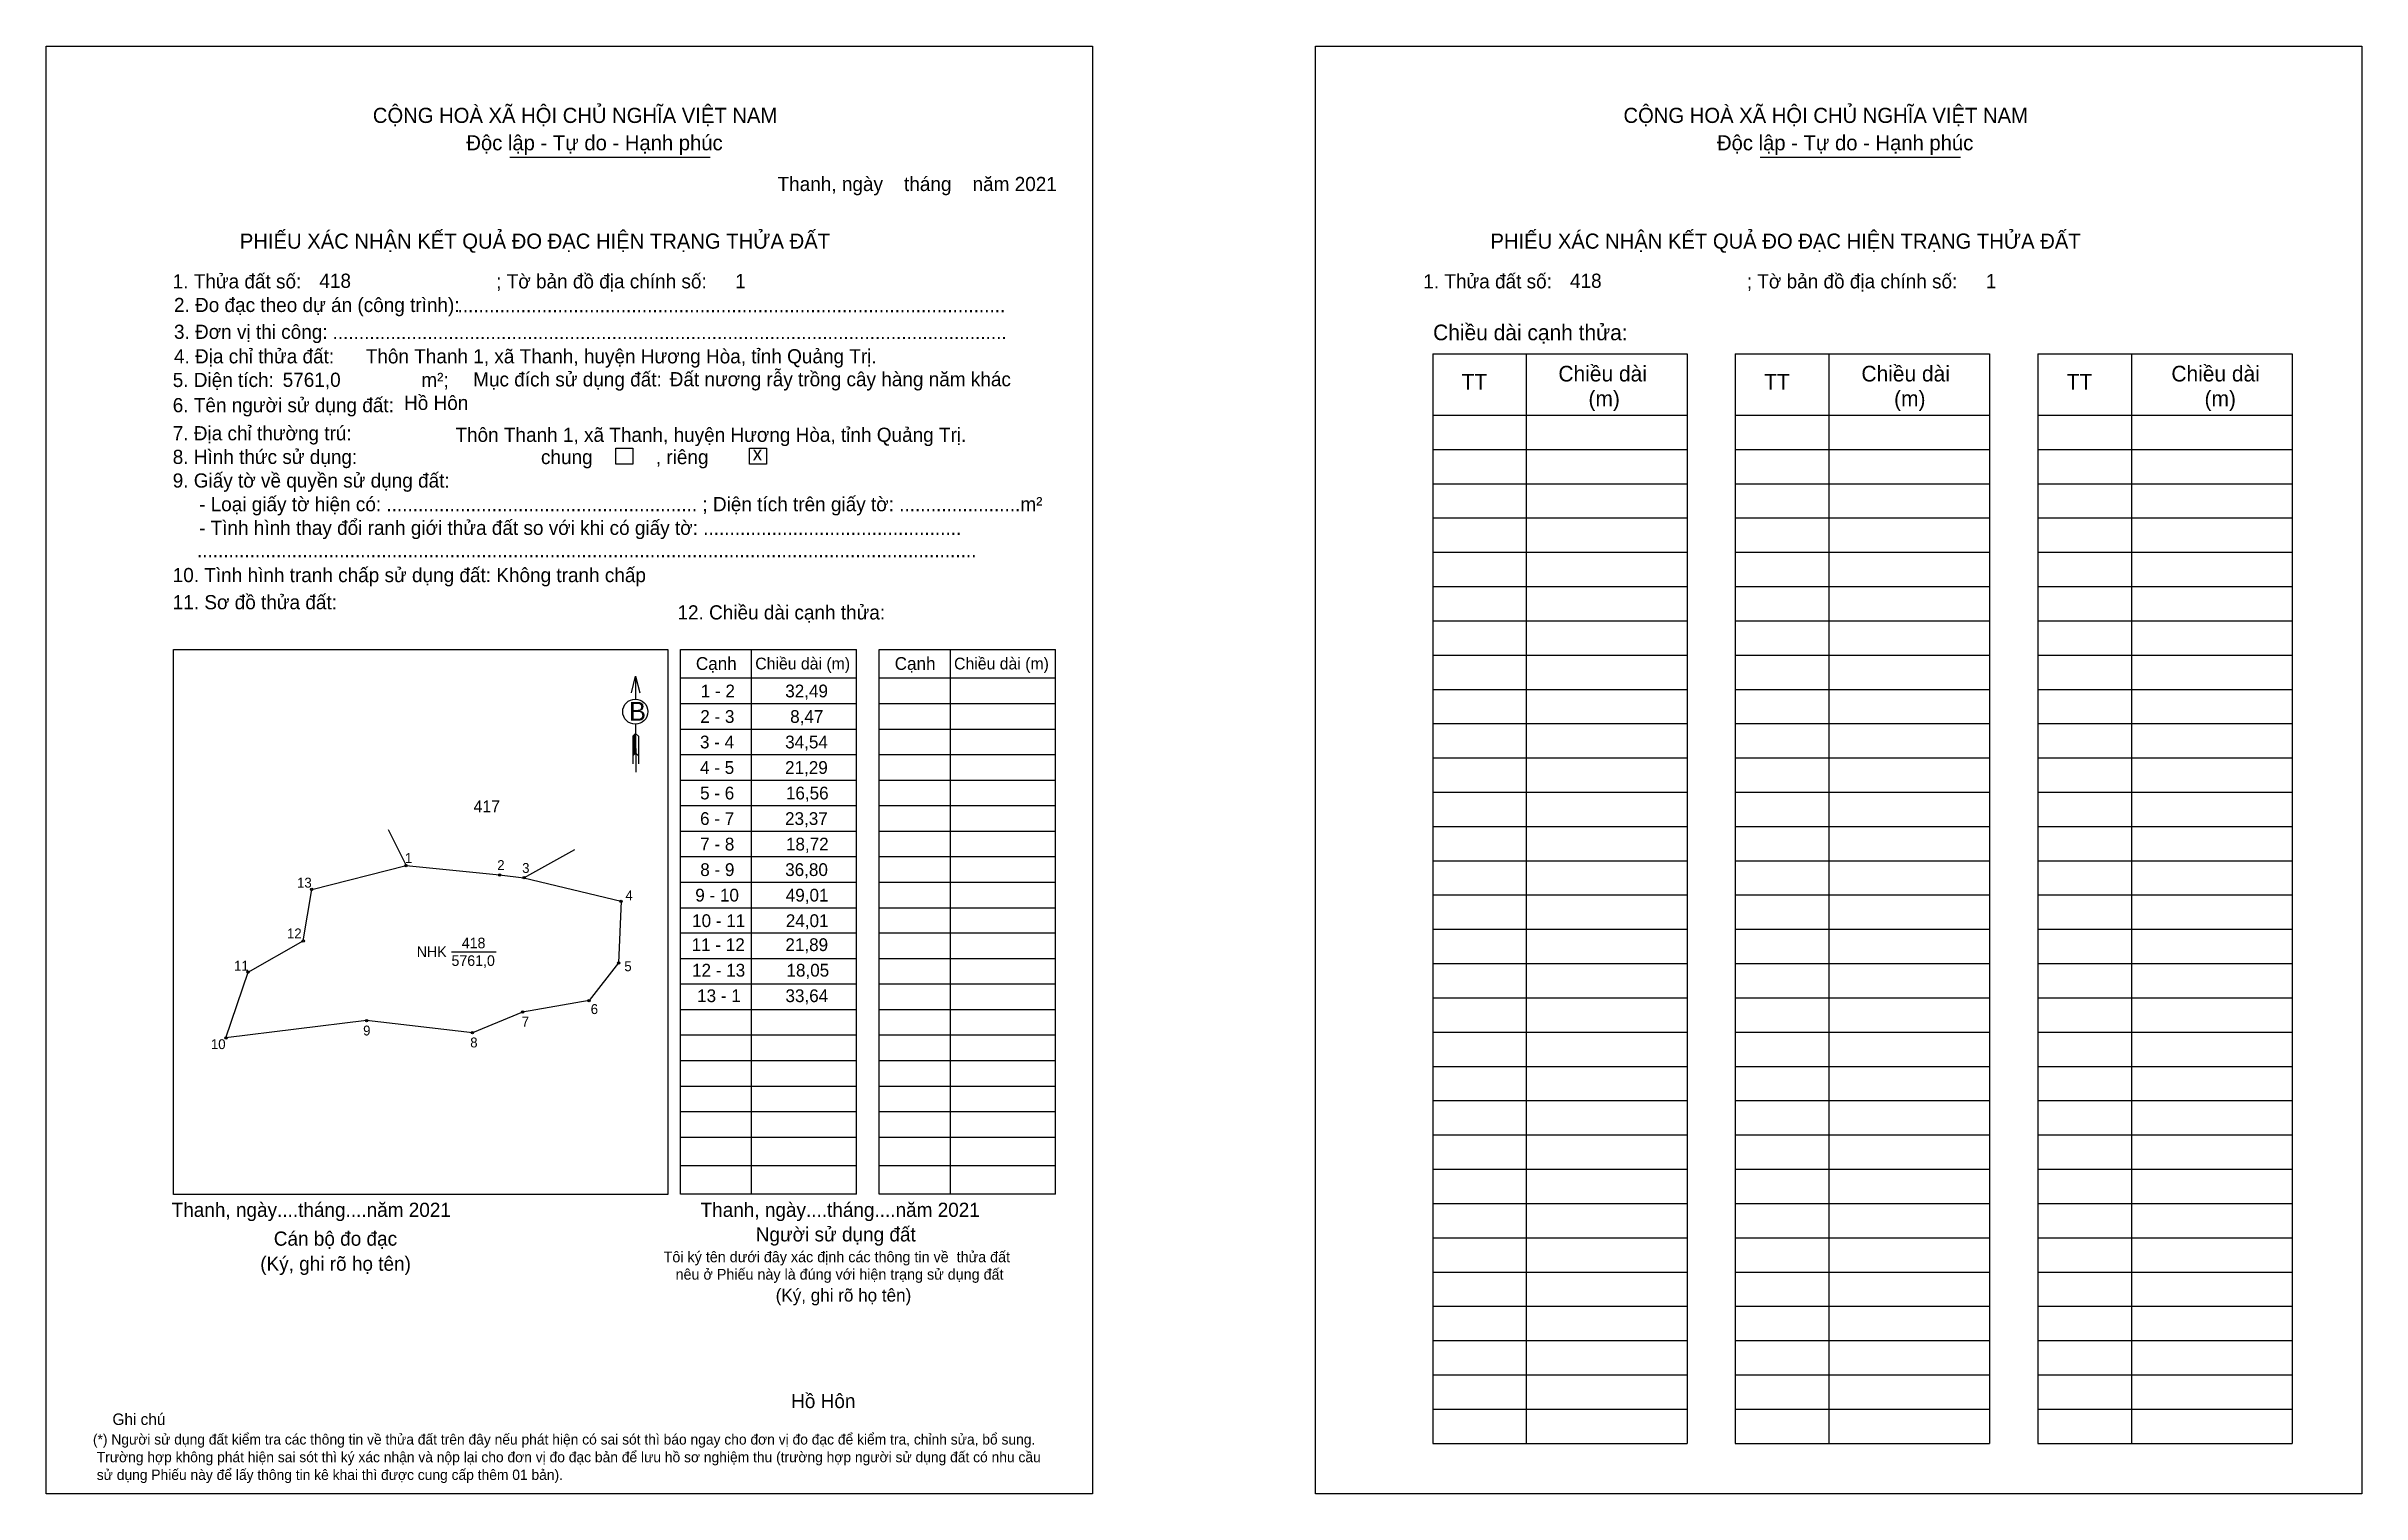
# Model space of a CAD drawing. Extents: x 543704 to 544504, y 1822200 to 1822700.
import ezdxf

# ---------------------------------------------------------------- set-up
doc = ezdxf.new("R2010")
doc.units = 0
for name, color, linetype in [('CanhThua', 7, 'Continuous'), ('kqddKhungInTrang1', 7, 'Continuous'), ('kqddKhungInTrang2', 7, 'Continuous'), ('kqddNoiDung', 7, 'Continuous'), ('kqddTemplate', 7, 'Continuous'), ('MocDinhThua', 7, 'Continuous'), ('NhanDiaChinhThua', 7, 'Continuous'), ('NhanTuCan', 7, 'Continuous'), ('RauThua', 7, 'Continuous'), ('SoHieuDinhThua', 7, 'Continuous')]:
    doc.layers.add(name, color=color, linetype=linetype)

msp = doc.modelspace()

# ---------------------------------------------------------------- linework, layer by layer
at = {"layer": 'CanhThua'}
for p, q in [((543795.42, 1822408.46), (543828.05, 1822416.66)), ((543828.05, 1822416.66), (543860.38, 1822413.46)), ((543860.38, 1822413.46), (543868.79, 1822412.49)), ((543868.79, 1822412.49), (543902.36, 1822404.33)), ((543792.48, 1822390.65), (543795.42, 1822408.46)), ((543902.36, 1822404.33), (543901.51, 1822383.06)), ((543773.43, 1822379.88), (543792.48, 1822390.65)), ((543765.77, 1822357.12), (543773.43, 1822379.88)), ((543901.51, 1822383.06), (543891.32, 1822370.01)), ((543891.32, 1822370.01), (543868.3, 1822366.04)), ((543814.41, 1822363.1), (543765.77, 1822357.12)), ((543850.97, 1822358.94), (543814.41, 1822363.1)), ((543868.3, 1822366.04), (543850.97, 1822358.94))]:
    msp.add_line(p, q, dxfattribs=at)
at = {"layer": 'kqddKhungInTrang1'}
msp.add_lwpolyline([(543703.7, 1822699.75), (544065.27, 1822699.75), (544065.27, 1822199.65), (543703.7, 1822199.65)], close=True, dxfattribs=at)
at = {"layer": 'kqddKhungInTrang2'}
msp.add_lwpolyline([(544142.4, 1822699.75), (544503.97, 1822699.75), (544503.97, 1822199.65), (544142.4, 1822199.65)], close=True, dxfattribs=at)
at = {"layer": 'kqddTemplate'}
for p, q in [((543863.85, 1822661.47), (543933.1, 1822661.47)), ((544296.1, 1822661.47), (544365.35, 1822661.47)), ((544182.87, 1822593.5), (544270.79, 1822593.5)), ((544182.87, 1822593.5), (544182.87, 1822217.02)), ((544215.23, 1822593.5), (544215.23, 1822217.02)), ((544270.79, 1822593.5), (544270.79, 1822217.02)), ((544287.45, 1822593.5), (544287.45, 1822217.02)), ((544287.45, 1822593.5), (544375.36, 1822593.5)), ((544319.8, 1822593.5), (544319.8, 1822217.02)), ((544375.36, 1822593.5), (544375.36, 1822217.02)), ((544392.02, 1822593.5), (544392.02, 1822217.02)), ((544392.02, 1822593.5), (544479.94, 1822593.5)), ((544424.37, 1822593.5), (544424.37, 1822217.02)), ((544479.94, 1822593.5), (544479.94, 1822217.02)), ((544182.87, 1822572.31), (544270.79, 1822572.31)), ((544287.45, 1822572.31), (544375.36, 1822572.31)), ((544392.02, 1822572.31), (544479.94, 1822572.31)), ((544182.87, 1822560.47), (544270.79, 1822560.47)), ((544287.45, 1822560.47), (544375.36, 1822560.47)), ((544392.02, 1822560.47), (544479.94, 1822560.47)), ((544182.87, 1822548.62), (544270.79, 1822548.62)), ((544287.45, 1822548.62), (544375.36, 1822548.62)), ((544392.02, 1822548.62), (544479.94, 1822548.62)), ((544182.87, 1822536.78), (544270.79, 1822536.78)), ((544287.45, 1822536.78), (544375.36, 1822536.78)), ((544392.02, 1822536.78), (544479.94, 1822536.78)), ((544182.87, 1822524.94), (544270.79, 1822524.94)), ((544287.45, 1822524.94), (544375.36, 1822524.94)), ((544392.02, 1822524.94), (544479.94, 1822524.94)), ((544182.87, 1822513.09), (544270.79, 1822513.09)), ((544287.45, 1822513.09), (544375.36, 1822513.09)), ((544392.02, 1822513.09), (544479.94, 1822513.09)), ((544182.87, 1822501.25), (544270.79, 1822501.25)), ((544287.45, 1822501.25), (544375.36, 1822501.25)), ((544392.02, 1822501.25), (544479.94, 1822501.25)), ((543922.87, 1822491.34), (543983.78, 1822491.34)), ((543922.87, 1822303.15), (543922.87, 1822491.34)), ((543947.37, 1822491.34), (543947.37, 1822303.15)), ((543983.78, 1822303.15), (543983.78, 1822491.34)), ((543991.58, 1822491.34), (544052.49, 1822491.34)), ((543991.58, 1822303.15), (543991.58, 1822491.34)), ((544016.08, 1822491.34), (544016.08, 1822303.15)), ((544052.49, 1822303.15), (544052.49, 1822491.34)), ((544182.87, 1822489.41), (544270.79, 1822489.41)), ((544287.45, 1822489.41), (544375.36, 1822489.41)), ((544392.02, 1822489.41), (544479.94, 1822489.41)), ((543907.35, 1822482.09), (543907.37, 1822474.2)), ((543922.87, 1822481.5), (543983.78, 1822481.5)), ((543991.58, 1822481.5), (544052.49, 1822481.5)), ((544182.87, 1822477.57), (544270.79, 1822477.57)), ((544287.45, 1822477.56), (544375.36, 1822477.56)), ((544392.02, 1822477.56), (544479.94, 1822477.56)), ((543907.38, 1822465.52), (543907.41, 1822448.9)), ((543922.87, 1822472.68), (543983.78, 1822472.68)), ((543991.58, 1822472.68), (544052.49, 1822472.68)), ((544182.87, 1822465.72), (544270.79, 1822465.72)), ((544287.45, 1822465.72), (544375.36, 1822465.72)), ((544392.02, 1822465.72), (544479.94, 1822465.72)), ((543907.38, 1822462.33), (543906.37, 1822461.36)), ((543907.39, 1822461.88), (543906.37, 1822460.91)), ((543907.39, 1822461.43), (543906.37, 1822460.46)), ((543906.37, 1822461.36), (543906.37, 1822451.83)), ((543907.39, 1822460.98), (543906.37, 1822460.01)), ((543907.39, 1822460.53), (543906.37, 1822459.56)), ((543907.39, 1822460.08), (543906.37, 1822459.11)), ((543907.39, 1822459.63), (543906.37, 1822458.65)), ((543907.39, 1822459.18), (543906.37, 1822458.2)), ((543907.39, 1822458.72), (543906.37, 1822457.75)), ((543907.39, 1822458.27), (543906.37, 1822457.3)), ((543907.39, 1822457.82), (543906.37, 1822456.85)), ((543907.39, 1822457.37), (543906.37, 1822456.4)), ((543907.39, 1822456.92), (543906.37, 1822455.95)), ((543907.38, 1822462.33), (543908.42, 1822461.36)), ((543908.42, 1822461.36), (543908.42, 1822451.83)), ((543922.87, 1822463.86), (543983.78, 1822463.86)), ((543991.58, 1822463.86), (544052.49, 1822463.86)), ((543907.39, 1822456.47), (543906.37, 1822455.5)), ((543907.4, 1822456.02), (543906.37, 1822455.04)), ((543907.4, 1822455.57), (543906.37, 1822454.59)), ((543907.4, 1822455.57), (543908.42, 1822454.59)), ((543922.87, 1822455.04), (543983.78, 1822455.04)), ((543991.58, 1822455.04), (544052.49, 1822455.04)), ((544182.87, 1822453.88), (544270.79, 1822453.88)), ((544287.45, 1822453.88), (544375.36, 1822453.88)), ((544392.02, 1822453.88), (544479.94, 1822453.88)), ((543922.87, 1822446.22), (543983.78, 1822446.22)), ((543991.58, 1822446.22), (544052.49, 1822446.22)), ((544182.87, 1822442.04), (544270.79, 1822442.04)), ((544287.45, 1822442.04), (544375.36, 1822442.04)), ((544392.02, 1822442.03), (544479.94, 1822442.03)), ((543922.87, 1822437.4), (543983.78, 1822437.4)), ((543991.58, 1822437.4), (544052.49, 1822437.4)), ((543922.87, 1822428.58), (543983.78, 1822428.58)), ((543991.58, 1822428.58), (544052.49, 1822428.58)), ((544182.87, 1822430.19), (544270.79, 1822430.19)), ((544287.45, 1822430.19), (544375.36, 1822430.19)), ((544392.02, 1822430.19), (544479.94, 1822430.19)), ((543922.87, 1822419.76), (543983.78, 1822419.76)), ((543991.58, 1822419.76), (544052.49, 1822419.76)), ((544182.87, 1822418.35), (544270.79, 1822418.35)), ((544287.45, 1822418.35), (544375.36, 1822418.35)), ((544392.02, 1822418.35), (544479.94, 1822418.35)), ((543922.87, 1822410.94), (543983.78, 1822410.94)), ((543991.58, 1822410.94), (544052.49, 1822410.94)), ((543922.87, 1822402.12), (543983.78, 1822402.12)), ((543991.58, 1822402.12), (544052.49, 1822402.12)), ((544182.87, 1822406.51), (544270.79, 1822406.51)), ((544287.45, 1822406.51), (544375.36, 1822406.51)), ((544392.02, 1822406.51), (544479.94, 1822406.51)), ((543983.78, 1822393.3), (543922.87, 1822393.3)), ((544052.49, 1822393.3), (543991.58, 1822393.3)), ((544182.87, 1822394.66), (544270.79, 1822394.66)), ((544287.45, 1822394.66), (544375.36, 1822394.66)), ((544392.02, 1822394.66), (544479.94, 1822394.66)), ((543983.78, 1822384.48), (543922.87, 1822384.48)), ((544052.49, 1822384.48), (543991.58, 1822384.48)), ((544182.87, 1822382.82), (544270.79, 1822382.82)), ((544287.45, 1822382.82), (544375.36, 1822382.82)), ((544392.02, 1822382.82), (544479.94, 1822382.82)), ((543983.78, 1822375.66), (543922.87, 1822375.66)), ((544052.49, 1822375.66), (543991.58, 1822375.66)), ((544182.87, 1822370.98), (544270.79, 1822370.98)), ((544287.45, 1822370.98), (544375.36, 1822370.98)), ((544392.02, 1822370.98), (544479.94, 1822370.98)), ((543983.78, 1822366.84), (543922.87, 1822366.84)), ((544052.49, 1822366.84), (543991.58, 1822366.84)), ((543983.78, 1822358.03), (543922.87, 1822358.03)), ((544052.49, 1822358.03), (543991.58, 1822358.03)), ((544182.87, 1822359.13), (544270.79, 1822359.13)), ((544287.45, 1822359.13), (544375.36, 1822359.13)), ((544392.02, 1822359.13), (544479.94, 1822359.13)), ((543983.78, 1822349.21), (543922.87, 1822349.21)), ((544052.49, 1822349.21), (543991.58, 1822349.21)), ((544182.87, 1822347.29), (544270.79, 1822347.29)), ((544287.45, 1822347.29), (544375.36, 1822347.29)), ((544392.02, 1822347.29), (544479.94, 1822347.29)), ((543983.78, 1822340.39), (543922.87, 1822340.39)), ((544052.49, 1822340.39), (543991.58, 1822340.39)), ((543983.78, 1822331.57), (543922.87, 1822331.57)), ((544052.49, 1822331.57), (543991.58, 1822331.57)), ((544182.87, 1822335.45), (544270.79, 1822335.45)), ((544287.45, 1822335.45), (544375.36, 1822335.45)), ((544392.02, 1822335.45), (544479.94, 1822335.45)), ((543983.78, 1822322.75), (543922.87, 1822322.75)), ((544052.49, 1822322.75), (543991.58, 1822322.75)), ((544182.87, 1822323.61), (544270.79, 1822323.61)), ((544287.45, 1822323.6), (544375.36, 1822323.6)), ((544392.02, 1822323.6), (544479.94, 1822323.6)), ((543983.78, 1822312.95), (543922.87, 1822312.95)), ((544052.49, 1822312.95), (543991.58, 1822312.95)), ((544182.87, 1822311.76), (544270.79, 1822311.76)), ((544287.45, 1822311.76), (544375.36, 1822311.76)), ((544392.02, 1822311.76), (544479.94, 1822311.76)), ((543983.78, 1822303.15), (543922.87, 1822303.15)), ((544052.49, 1822303.15), (543991.58, 1822303.15)), ((544182.87, 1822299.92), (544270.79, 1822299.92)), ((544287.45, 1822299.92), (544375.36, 1822299.92)), ((544392.02, 1822299.92), (544479.94, 1822299.92)), ((544182.87, 1822288.08), (544270.79, 1822288.08)), ((544287.45, 1822288.08), (544375.36, 1822288.08)), ((544392.02, 1822288.07), (544479.94, 1822288.07)), ((544182.87, 1822276.23), (544270.79, 1822276.23)), ((544287.45, 1822276.23), (544375.36, 1822276.23)), ((544392.02, 1822276.23), (544479.94, 1822276.23)), ((544182.87, 1822264.39), (544270.79, 1822264.39)), ((544287.45, 1822264.39), (544375.36, 1822264.39)), ((544392.02, 1822264.39), (544479.94, 1822264.39)), ((544182.87, 1822252.55), (544270.79, 1822252.55)), ((544287.45, 1822252.55), (544375.36, 1822252.55)), ((544392.02, 1822252.55), (544479.94, 1822252.55)), ((544182.87, 1822240.7), (544270.79, 1822240.7)), ((544287.45, 1822240.7), (544375.36, 1822240.7)), ((544392.02, 1822240.7), (544479.94, 1822240.7)), ((544182.87, 1822228.86), (544270.79, 1822228.86)), ((544287.45, 1822228.86), (544375.36, 1822228.86)), ((544392.02, 1822228.86), (544479.94, 1822228.86)), ((544182.87, 1822217.02), (544270.79, 1822217.02)), ((544287.45, 1822217.02), (544375.36, 1822217.02)), ((544392.02, 1822217.02), (544479.94, 1822217.02))]:
    msp.add_line(p, q, dxfattribs=at)
for points in [[(543900.5, 1822560.86), (543906.38, 1822560.86), (543906.38, 1822555.37), (543900.5, 1822555.37)], [(543946.77, 1822560.86), (543952.65, 1822560.86), (543952.65, 1822555.37), (543946.77, 1822555.37)], [(543747.69, 1822491.34), (543918.53, 1822491.34), (543918.53, 1822302.98), (543747.69, 1822302.98)]]:
    msp.add_lwpolyline(points, close=True, dxfattribs=at)
msp.add_lwpolyline([(543905.93, 1822476.38), (543907.35, 1822482.09), (543908.79, 1822476.38)], dxfattribs=at)
msp.add_circle((543907.27, 1822469.86), 4.34, dxfattribs=at)
at = {"layer": 'MocDinhThua'}
for centre in [(543828.05, 1822416.66), (543795.42, 1822408.46), (543860.38, 1822413.46), (543868.79, 1822412.49), (543902.36, 1822404.33), (543792.48, 1822390.65), (543773.43, 1822379.88), (543901.51, 1822383.06), (543891.32, 1822370.01), (543814.41, 1822363.1), (543868.3, 1822366.04), (543765.77, 1822357.12), (543850.97, 1822358.94)]:
    msp.add_circle(centre, 0.41, dxfattribs=at)
at = {"layer": 'NhanDiaChinhThua'}
msp.add_line((543843.75, 1822386.89), (543859.15, 1822386.89), dxfattribs=at)
at = {"layer": 'RauThua'}
for p, q in [((543821.86, 1822429.19), (543828.05, 1822416.66)), ((543868.79, 1822412.49), (543886.35, 1822422.28))]:
    msp.add_line(p, q, dxfattribs=at)

# ---------------------------------------------------------------- texts
at = {"layer": 'kqddNoiDung'}
for s, height, p in [('Thanh, ngày    tháng    năm 2021  ', 4.8996, (543956.45, 1822649.74)), ('418', 4.9, (543798.08, 1822616.3)), ('1', 4.9, (543941.78, 1822616.15)), ('418', 4.9, (544230.34, 1822616.3)), ('1', 4.9, (544374.03, 1822616.15)), ('........................................................................................................', 4.8996, (543845.83, 1822607.86)), ('................................................................................................................................', 4.8996, (543802.62, 1822598.58)), ('5761,0', 4.9, (543785.39, 1822582.09)), ('Đất nương rẫy trồng cây hàng năm khác', 4.8996, (543919.15, 1822582.28)), ('Hồ Hôn', 4.9, (543827.35, 1822574.12)), ('Thôn Thanh 1, xã Thanh, huyện Hương Hòa, tỉnh Quảng Trị.', 4.8996, (543845.11, 1822563.08)), ('x', 4.9, (543947.85, 1822556.65)), ('1 - 2', 4.41, (543929.91, 1822474.8)), ('32,49', 4.41, (543959.1, 1822474.8)), ('2 - 3', 4.41, (543929.73, 1822465.98)), ('8,47', 4.41, (543960.8, 1822465.98)), ('3 - 4', 4.41, (543929.63, 1822457.17)), ('34,54', 4.41, (543959.07, 1822457.17)), ('4 - 5', 4.41, (543929.66, 1822448.35)), ('21,29', 4.41, (543959.04, 1822448.35)), ('5 - 6', 4.41, (543929.67, 1822439.53)), ('16,56', 4.41, (543959.33, 1822439.53)), ('6 - 7', 4.41, (543929.67, 1822430.71)), ('23,37', 4.41, (543959.04, 1822430.71)), ('7 - 8', 4.41, (543929.7, 1822421.89)), ('18,72', 4.41, (543959.34, 1822421.89)), ('8 - 9', 4.41, (543929.73, 1822413.07)), ('36,80', 4.41, (543959.08, 1822413.07)), ('9 - 10', 4.41, (543928.01, 1822404.25)), ('49,01', 4.41, (543959.28, 1822404.25)), ('10 - 11', 4.41, (543926.91, 1822395.43)), ('24,01', 4.41, (543959.3, 1822395.43)), ('11 - 12', 4.41, (543926.76, 1822387.14)), ('21,89', 4.41, (543959.15, 1822387.14)), ('12 - 13', 4.41, (543926.89, 1822378.32)), ('18,05', 4.41, (543959.53, 1822378.32)), ('13 - 1', 4.41, (543928.65, 1822369.5)), ('33,64', 4.41, (543959.18, 1822369.5)), ('Thanh, ngày....tháng....năm 2021', 4.8996, (543747.02, 1822295.29)), ('Thanh, ngày....tháng....năm 2021', 4.8996, (543929.84, 1822295.29)), ('Hồ Hôn', 4.9, (543961.14, 1822229.22))]:
    msp.add_text(s, height=height, dxfattribs=at).set_placement(p)
at = {"layer": 'kqddTemplate'}
for s, height, p in [('CỘNG HOÀ XÃ HỘI CHỦ NGHĨA VIỆT NAM', 5.2262, (543816.56, 1822673.27)), ('CỘNG HOÀ XÃ HỘI CHỦ NGHĨA VIỆT NAM', 5.2262, (544248.82, 1822673.27)), ('Độc lập - Tự do - Hạnh phúc', 5.2262, (543848.88, 1822663.82)), ('Độc lập - Tự do - Hạnh phúc', 5.2262, (544281.14, 1822663.82)), ('PHIẾU XÁC NHẬN KẾT QUẢ ĐO ĐẠC HIỆN TRẠNG THỬA ĐẤT', 5.2262, (543770.58, 1822629.83)), ('PHIẾU XÁC NHẬN KẾT QUẢ ĐO ĐẠC HIỆN TRẠNG THỬA ĐẤT', 5.2262, (544202.84, 1822629.83)), ('1. Thửa đất số:                                     ; Tờ bản đồ địa chính số:', 4.8996, (543747.39, 1822616.11)), ('1. Thửa đất số:                                     ; Tờ bản đồ địa chính số:', 4.8996, (544179.64, 1822616.11)), ('2. Đo đạc theo dự án (công trình): ', 4.8996, (543747.82, 1822607.94)), ('3. Đơn vị thi công: ', 4.8996, (543747.82, 1822598.67)), ('Chiều dài cạnh thửa:', 5.414, (544183.02, 1822598.18)), ('4. Địa chỉ thửa đất:      Thôn Thanh 1, xã Thanh, huyện Hương Hòa, tỉnh Quảng Trị.', 4.8996, (543747.82, 1822590.2)), ('5. Diện tích:                            m²; ', 4.8996, (543747.39, 1822582.03)), ('Mục đích sử dụng đất:', 4.8996, (543851.23, 1822582.23)), ('TT', 5.414, (544192.86, 1822581.15)), ('Chiều dài', 5.414, (544226.33, 1822583.94)), ('TT', 5.414, (544297.44, 1822581.14)), ('Chiều dài', 5.414, (544331.06, 1822583.94)), ('TT', 5.414, (544402.01, 1822581.14)), ('Chiều dài', 5.414, (544438.19, 1822583.94)), ('6. Tên người sử dụng đất:', 4.8996, (543747.39, 1822573.32)), ('(m)', 5.414, (544236.72, 1822575.33)), ('(m)', 5.414, (544342.35, 1822575.33)), ('(m)', 5.414, (544449.65, 1822575.33)), ('7. Địa chỉ thường trú:', 4.8996, (543747.39, 1822563.61)), ('8. Hình thức sử dụng:', 4.8996, (543747.39, 1822555.44)), ('chung            , riêng', 4.8996, (543874.67, 1822555.39)), ('9. Giấy tờ về quyền sử dụng đất:', 4.8996, (543747.39, 1822547.28)), ('     - Loại giấy tờ hiện có: ........................................................... ; Diện tích trên giấy tờ: .......................m²', 4.8996, (543747.39, 1822539.11)), ('     - Tình hình thay đổi ranh giới thửa đất so với khi có giấy tờ: .................................................', 4.8996, (543747.39, 1822530.94)), ('....................................................................................................................................................', 4.8996, (543755.77, 1822523.19)), ('10. Tình hình tranh chấp sử dụng đất: Không tranh chấp', 4.8996, (543747.39, 1822514.61)), ('11. Sơ đồ thửa đất:', 4.8996, (543747.39, 1822505.23)), ('12. Chiều dài cạnh thửa:', 4.8996, (543921.84, 1822501.71)), ('Cạnh', 4.41, (543928.22, 1822484.29)), ('Chiều dài (m)', 4.083, (543948.74, 1822484.44)), ('Cạnh', 4.41, (543996.93, 1822484.29)), ('Chiều dài (m)', 4.083, (544017.45, 1822484.44)), ('B', 6.53, (543905.12, 1822466.71)), ('Cán bộ đo đạc', 4.8996, (543782.32, 1822285.33)), ('Người sử dụng đất', 4.8996, (543948.89, 1822286.81)), ('(Ký, ghi rõ họ tên)', 4.8996, (543777.64, 1822276.68)), ('Tôi ký tên dưới đây xác định các thông tin về  thửa đất ', 3.7041, (543917.06, 1822279.62)), ('nêu ở Phiếu này là đúng với hiện trạng sử dụng đất', 3.7041, (543921.19, 1822273.6)), ('(Ký, ghi rõ họ tên)', 4.4096, (543955.79, 1822266.03)), ('Ghi chú', 3.969, (543726.57, 1822223.39)), ('(*) Người sử dụng đất kiểm tra các thông tin về thửa đất trên đây nếu phát hiện có sai sót thì báo ngay cho đơn vị đo đạc để kiểm tra, chỉnh sửa, bổ sung.', 3.57181, (543719.81, 1822216.63)), (' Trường hợp không phát hiện sai sót thì ký xác nhận và nộp lại cho đơn vị đo đạc bản để lưu hồ sơ nghiệm thu (trường hợp người sử dụng đất có nhu cầu', 3.57181, (543719.81, 1822210.52)), (' sử dụng Phiếu này để lấy thông tin kê khai thì được cung cấp thêm 01 bản).', 3.5718, (543719.81, 1822204.4))]:
    msp.add_text(s, height=height, dxfattribs=at).set_placement(p)
at = {"layer": 'NhanDiaChinhThua'}
for s, p in [('NHK', (543831.74, 1822385.06)), ('5761,0', (543843.75, 1822382.01)), ('418', (543847.3, 1822388.11))]:
    msp.add_text(s, height=3.662, dxfattribs=at).set_placement(p)
at = {"layer": 'NhanTuCan'}
msp.add_text('417', height=4.098, dxfattribs=at).set_placement((543851.36, 1822435.08))
at = {"layer": 'SoHieuDinhThua'}
for s, height, p in [('1', 3.41, (543827.63, 1822417.58)), ('2', 3.41, (543859.55, 1822415.14)), ('3', 3.41, (543868.17, 1822414.14)), ('13', 3.415, (543790.36, 1822409.07)), ('4', 3.41, (543903.88, 1822404.68)), ('12', 3.415, (543786.87, 1822391.52)), ('11', 3.415, (543768.58, 1822380.35)), ('5', 3.41, (543903.48, 1822380.18)), ('6', 3.41, (543891.86, 1822365.37)), ('9', 3.41, (543813.2, 1822357.98)), ('7', 3.41, (543868.02, 1822361.05)), ('10', 3.415, (543760.58, 1822353.26)), ('8', 3.41, (543850.22, 1822353.85))]:
    msp.add_text(s, height=height, dxfattribs=at).set_placement(p)

doc.saveas('drawing.dxf')
